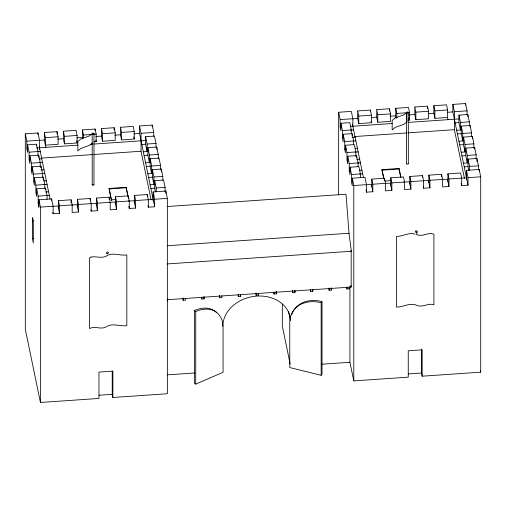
<?xml version="1.0" encoding="UTF-8"?>
<svg xmlns="http://www.w3.org/2000/svg" width="506" height="506" viewBox="0 0 506 506"><rect width="100%" height="100%" fill="white"/><g stroke="black" fill="none" stroke-linecap="round" stroke-linejoin="round"><path stroke-width="0.76" d="M32.409 220.92L32.745 217.612L33.307 224.044L33.326 242.994L32.409 238.56L32.409 220.92L33.902 220.818M185.538 298.262L185.449 300.14L183.153 300.298L183.235 298.42M204.133 296.984L204.051 298.856L201.749 299.014L201.831 297.142M222.014 295.751L221.925 297.629L219.629 297.787L219.712 295.909M240.622 294.473L240.54 296.345L238.237 296.503L238.326 294.631M258.503 293.24L258.414 295.112L256.118 295.27L256.2 293.398M276.421 291.526L276.295 293.885L273.993 294.043L274.075 292.164M294.979 290.729L294.89 292.601L292.594 292.759L292.677 290.887M312.853 289.495L312.771 291.374L310.469 291.532L310.551 289.653M331.468 288.218L331.386 290.09L329.083 290.248L329.166 288.376M349.342 286.984L349.26 288.863L346.958 289.021L347.046 287.142M167.657 299.495L167.575 301.367L167.429 299.103M416.64 234.822L417.077 231.723A0.892 0.81 8 0 0 415.875 230.806A0.892 0.81 8 0 0 415.628 232.191A0.892 0.81 8 0 0 417.077 231.723M321.146 302.721L322.025 301.538L322.025 374.136L321.146 375.319L289.755 367.552L289.755 322.841A34.155 25.629 36.6 0 1 321.146 302.721L321.146 375.319M92.547 133.527L89.398 135.905L80.764 138.998L77.835 141.459L77.835 150.94L80.764 148.479L89.398 145.393L92.547 143.008M195.721 384.124L223.07 372.315L223.07 327.603A34.155 22.327 -52.3 0 0 195.721 311.532L194.386 310.501L194.386 383.093L195.721 384.124L195.721 311.532M153.147 200.92L153.147 191.919L165.841 191.047L167.353 198.371L167.353 393.738L112.87 397.488L112.87 371.138L98.974 372.1L98.974 398.443L40.436 402.479L25.3 329.204L25.3 133.831L37.994 132.958L39.506 140.288L39.506 149.295M44.338 132.521L57.033 131.649L58.089 136.778L58.089 144.292L45.395 145.165L45.395 137.651L44.338 132.521L44.338 140.035L45.85 147.366M63.377 131.212L76.064 130.339L77.127 135.469L77.127 142.983L64.433 143.856L63.377 138.726L63.377 131.212L64.433 136.342L64.433 143.856M82.718 138.884L82.415 129.903L95.103 129.03L96.165 134.16L96.165 141.674L93.926 141.825M101.453 128.594L114.141 127.714L115.204 132.844L115.204 140.358L102.509 141.237L101.453 136.108L101.453 128.594L102.509 133.717L102.509 141.237M120.491 127.278L133.179 126.405L134.242 131.535L134.242 139.049L121.548 139.922L120.491 134.792L120.491 127.278L121.548 132.408L121.548 139.922M148.011 205.733L148.315 207.194L154.659 206.758L139.529 133.483L139.529 125.969L152.217 125.096L153.729 132.42L153.729 136.177M338.647 194.974L338.647 112.262L351.341 111.39L352.853 118.714L352.853 126.228M357.685 110.953L370.379 110.074L371.436 115.204L371.436 122.718L358.748 123.597L357.685 118.467L357.685 110.953L358.748 116.083L358.748 123.597M376.723 109.638L389.418 108.765L390.474 113.894L390.474 121.408L377.78 122.281L376.723 117.152L376.723 109.638L377.78 114.767L377.78 122.281M396.217 118.043L395.762 115.842L395.762 108.328L408.456 107.455L409.512 112.585L409.512 120.099L408.019 120.2M414.8 107.019L427.488 106.146L428.55 111.276L428.55 118.79L415.856 119.663L414.8 114.533L414.8 107.019L415.856 112.149L415.856 119.663M447.589 117.481L434.894 118.353L433.838 113.224L433.838 105.71L446.526 104.837L447.589 109.966L447.589 117.481L448.044 119.675M461.206 183.425L461.662 185.626L468.006 185.19L452.876 111.915L452.876 104.394L465.564 103.521L467.082 110.852L467.082 114.609M45.395 137.651L58.089 136.778M64.433 136.342L77.127 135.469M82.415 129.903L83.471 135.032L91.687 134.463M93.926 134.311L96.165 134.16M102.509 133.717L115.204 132.844M121.548 132.408L134.242 131.535M358.748 116.083L371.436 115.204M377.78 114.767L390.474 113.894M395.762 108.328L396.818 113.458L406.527 112.787M408.019 112.686L409.512 112.585M415.856 112.149L428.55 111.276M433.838 105.71L434.894 110.839L447.589 109.966M25.3 133.831L26.812 141.161L39.506 140.288M139.529 125.969L141.041 133.299L153.729 132.42M338.647 112.262L340.158 119.587L352.853 118.714M452.876 104.394L454.388 111.725L467.082 110.852M39.405 140.377L44.338 140.035M57.735 139.112L63.377 138.726M76.773 137.803L82.415 137.417M95.811 136.493L101.453 136.108M114.849 135.184L120.491 134.792M133.888 133.875L139.529 133.483M352.752 118.802L357.685 118.467M371.081 117.544L376.723 117.152M390.12 116.235L395.762 115.842M409.158 114.919L414.8 114.533M428.196 113.61L433.838 113.224M447.234 112.3L452.876 111.915M26.812 141.161L26.812 148.675L27.571 152.338L27.571 144.824L36.457 144.21L37.969 151.541L37.969 155.298M143.312 151.8L147.119 151.541L145.601 144.21L145.601 136.696L154.488 136.089L156 143.413L156 147.17M340.158 119.587L340.158 127.101L340.917 130.769L340.917 123.255L349.804 122.642L351.316 129.966L351.316 133.723M458.955 115.128L460.466 122.452L460.466 129.966L458.955 122.642L458.955 115.128L467.835 114.514L469.347 121.845L469.347 125.602M36.521 148.005L78.107 145.146M90.694 144.28L92.263 144.172M93.838 144.058L146.266 140.453M340.158 127.101L341.651 127M350.614 126.386L392.188 123.521M407.918 122.439L458.866 118.929M27.571 144.824L29.082 152.154L37.969 151.541M145.601 136.696L147.119 144.027L156 143.413M340.917 123.255L342.429 130.58L351.316 129.966M460.466 122.452L469.347 121.845M37.975 151.623L40.265 151.465M141.794 144.476L145.601 144.21M350.563 130.105L353.612 129.89M455.147 122.901L458.955 122.642M29.082 152.154L29.082 159.668L29.841 163.33L29.841 155.816L38.722 155.203L40.24 162.534L40.24 167.043M147.872 147.689L149.39 155.019L149.39 162.534L147.872 155.203L147.872 147.689L156.759 147.075L158.27 154.406L158.27 158.916M342.429 130.58L342.429 138.094L343.188 141.756L343.188 134.242L352.075 133.635L353.586 140.959L353.586 144.716M458.929 141.225L462.737 140.959L461.219 133.635L461.219 126.12L470.106 125.507L471.617 132.831L471.617 136.588M41.081 158.131L92.237 154.608M93.812 154.501L141.041 151.25L151.079 199.838M354.428 136.557L406.375 132.983M407.95 132.876L454.388 129.675L464.426 178.27M39.493 158.947L41.777 158.795M352.075 137.43L355.123 137.221M456.659 130.232L461.946 129.865M29.841 155.816L31.353 163.141L40.24 162.534M149.39 155.019L158.27 154.406M343.188 134.242L344.7 141.572L353.586 140.959M461.219 126.12L462.737 133.445L471.617 132.831M39.487 162.666L42.529 162.458M144.065 155.469L147.872 155.203M353.593 141.041L355.882 140.883M457.411 133.894L461.219 133.635M31.353 163.141L31.353 170.655L32.112 174.323L32.112 166.809L40.992 166.196L42.51 173.52L42.51 177.283M147.853 173.786L151.661 173.526L150.143 166.196L150.143 158.682L159.029 158.068L160.541 165.399L160.541 169.156M344.7 141.572L344.7 149.087L345.459 152.749L345.459 145.235L354.339 144.621L355.857 151.952L355.857 156.462M461.2 152.211L465.008 151.952L463.49 144.621L463.49 137.107L472.376 136.5L473.888 143.824L473.888 148.334M40.999 169.991L44.047 169.782M145.583 162.793L150.87 162.432M344.7 149.087L346.18 148.985M355.111 148.372L357.394 148.214M32.112 166.809L33.624 174.134L42.51 173.52M150.143 158.682L151.661 166.006L160.541 165.399M345.459 145.235L346.971 152.565L355.857 151.952M463.49 137.107L465.008 144.438L473.888 143.824M42.517 173.602L44.8 173.45M146.335 166.455L150.143 166.196M355.104 152.085L358.147 151.876M459.682 144.887L463.49 144.621M33.624 174.134L33.624 181.648L34.383 185.31L34.383 177.796L43.263 177.189L44.781 184.513L44.781 188.27M152.414 169.674L153.925 176.999L153.925 184.513L152.414 177.189L152.414 169.674L161.3 169.061L162.812 176.392L162.812 180.149M346.971 152.565L346.971 160.079L347.73 163.742L347.73 156.227L356.61 155.614L358.128 162.945L358.128 166.702M463.471 163.204L467.278 162.945L465.76 155.614L465.76 148.1L474.647 147.486L476.159 154.817L476.159 158.574M44.028 180.933L46.318 180.775M356.616 159.415L359.665 159.2M34.383 177.796L35.894 185.126L44.781 184.513M153.925 176.999L162.812 176.392M347.73 156.227L349.241 163.552L358.128 162.945M465.76 148.1L467.278 155.431L476.159 154.817M44.028 184.652L47.071 184.437M148.606 177.448L152.414 177.189M358.134 163.027L360.417 162.869M461.953 155.88L465.76 155.614M35.894 185.126L35.894 192.641L36.653 196.303L36.653 188.789L45.534 188.181L47.045 195.506L47.045 199.263M155.443 191.844L154.684 188.181L154.684 180.661L163.571 180.054L165.082 187.378L165.082 191.888M349.241 163.552L349.241 171.066L350 174.734L350 167.22L358.88 166.607L360.398 173.931L360.398 177.688M468.79 170.269L468.031 166.607L468.031 159.093L476.918 158.479L478.429 165.81L478.429 169.567M45.54 191.976L48.589 191.768M150.118 184.779L155.412 184.412M349.241 171.066L350.721 170.965M359.646 170.351L361.935 170.193M109.106 188.447L111.465 200.37L109.106 188.447L126.171 187.271L128.524 198.681M383.706 178.542L381.979 169.662L399.038 168.485L400.923 177.612M109.106 188.959L126.171 187.783L127.898 196.151M381.979 170.174L399.038 168.998L400.765 177.366M36.653 188.789L38.165 196.119L47.045 195.506M154.684 180.661L156.196 187.992L165.082 187.378M350 167.22L351.512 174.545L360.398 173.931M468.031 159.093L469.543 166.417L478.429 165.81M47.058 195.588L49.341 195.43M150.877 188.441L154.684 188.181M359.646 174.07L362.688 173.855M464.223 166.866L468.031 166.607M38.165 196.119L38.165 203.633L38.918 207.296L38.918 199.781L51.612 198.909L53.124 206.233L53.124 213.747L59.474 213.311L59.474 205.797L58.411 200.667L71.106 199.794L72.162 204.924L72.162 212.438L78.512 212.001L78.512 204.487L77.45 199.358L90.144 198.485L91.2 203.614L91.2 211.129L97.544 210.692L97.544 203.178L96.488 198.048L109.182 197.176L110.238 202.305L110.238 209.819L116.582 209.383L116.582 201.869L115.526 196.739L128.22 195.866L129.277 200.99L129.277 208.51L135.621 208.067L135.621 200.553L134.564 195.424L147.252 194.551L148.315 199.68L148.315 207.194M351.512 174.545L351.512 182.059L352.271 185.721L352.271 178.207L364.959 177.334L366.47 184.665L366.47 192.179L372.821 191.742L372.821 184.228L371.758 179.099L384.452 178.226L385.509 183.349L385.509 190.87L391.859 190.427L391.859 182.913L390.796 177.783L403.491 176.91L404.547 182.04L404.547 189.554L410.897 189.117L410.897 181.603L409.835 176.474L422.529 175.601L423.585 180.731L423.585 188.245L429.936 187.808L429.936 180.294L428.873 175.165L441.567 174.292L442.623 179.421L442.623 186.935L448.967 186.499L448.967 178.985L447.911 173.855L460.605 172.982L461.662 178.112L461.662 185.626M466.494 179.352L466.494 170.345L479.188 169.472L480.7 176.796L480.7 372.169L422.156 376.198L421.504 373.03L421.504 349.007M152.388 195.765L153.913 195.664M111.465 199.857L115.343 199.592M385.11 181.015L390.537 180.642M38.918 199.781L40.436 207.106L53.124 206.233M59.474 205.797L72.162 204.924M78.512 204.487L91.2 203.614M97.544 203.178L110.238 202.305M116.582 201.869L129.277 200.99M135.621 200.553L148.315 199.68M153.147 191.919L154.659 199.244L167.353 198.371M352.271 178.207L353.783 185.538L366.47 184.665M372.821 184.228L385.509 183.349M391.859 182.913L404.547 182.04M410.897 181.603L423.585 180.731M429.936 180.294L442.623 179.421M448.967 178.985L461.662 178.112M466.494 170.345L468.006 177.676L480.7 176.796M53.022 206.328L57.956 205.986L59.474 213.311M72.061 205.012L76.994 204.677L78.512 212.001M91.099 203.703L96.032 203.361L97.544 210.692M110.137 202.394L115.071 202.052L116.582 209.383M128.467 201.129L134.109 200.743L135.621 208.067M148.214 199.769L153.147 199.434M366.369 184.753L371.309 184.412L372.821 191.742M385.408 183.444L390.341 183.102L391.859 190.427M403.744 182.179L409.379 181.793L410.897 189.117M423.484 180.819L428.418 180.484L429.936 187.808M442.522 179.51L447.456 179.168L448.967 186.499M461.561 178.201L466.494 177.859M167.435 206.518L346.003 194.222L349.032 233.241L351.316 251.267L167.246 263.936M32.409 238.56L33.902 238.459M167.322 245.752L349.032 233.241M167.094 299.729L351.164 287.06L351.164 250.533L351.316 251.267M167.41 374.851L194.715 372.966M321.848 364.219L349.937 362.283L349.937 286.624M99.094 395.23L112.218 394.326L112.87 397.488M408.38 373.934L421.504 373.03M349.956 362.391L353.783 380.904L408.26 377.153L408.26 350.803L422.156 349.848L422.156 376.198M417.222 234.79C422.978 237.055 428.443 231.773 433.901 234.196L433.901 304.916C428.443 302.487 422.978 307.774 417.222 305.51C410.29 302.031 403.465 307.205 396.495 307.066L396.495 236.346C402.782 236.7 408.703 231.957 415.034 234.145M480.384 370.626L480.7 372.169M409.057 117.898L409.512 120.099M423.282 186.777L423.585 188.245M381.979 169.662L383.706 178.03M371.132 121.257L371.436 122.718M352.397 124.033L363.447 177.524M366.021 189.978L366.47 192.179M350.848 285.523L351.164 287.06M349.115 288.148L349.26 288.863M346.812 288.306L346.958 289.021M331.386 290.09L331.234 287.825M329.083 290.248L328.938 287.984M312.626 290.659L312.771 291.374M310.323 290.817L310.469 291.532M294.89 292.601L294.745 290.336M292.594 292.759L292.443 290.495M288.591 311.772L290.317 320.14M276.295 293.885L276.149 291.62M290.166 364.086L282.31 326.066L282.31 304.1M273.847 293.328L273.993 294.043M258.269 294.403L258.414 295.112M256.118 295.27L255.966 293.006M240.394 295.63L240.54 296.345M238.092 295.789L238.237 296.503M219.629 297.787L219.477 295.523M204.051 298.856L203.905 296.592M201.603 298.3L201.749 299.014M183.153 300.298L183.001 298.034M133.786 136.854L134.242 139.049M128.821 206.309L129.277 208.51M95.862 140.206L96.165 141.674M76.672 140.782L77.127 142.983M90.897 209.661L91.2 211.129M39.202 146.335L50.1 199.092M52.82 212.286L53.124 213.747M479.188 169.472L479.188 170.977M476.918 158.479L476.918 161.484M474.647 147.486L474.647 148.992M472.376 136.5L472.376 138.752M470.106 125.507L470.106 127.006M469.543 166.417L469.543 170.174M468.006 177.676L468.006 185.19M467.835 114.514L467.835 116.772M467.278 155.431L467.278 162.945M465.564 103.521L465.564 105.096M465.008 144.438L465.008 151.952M462.737 133.445L462.737 140.959M454.388 111.725L454.388 129.675M447.911 173.855L447.911 181.369M441.567 174.292L441.567 176.543M434.894 110.839L434.894 118.353M428.873 175.165L428.873 182.679M427.488 106.146L427.488 108.398M422.529 175.601L422.529 177.106M409.835 176.474L409.835 183.988M408.323 112.452L408.323 163.609M406.546 112.572L406.546 163.729M399.038 168.485L399.038 168.998M396.818 113.458L396.818 117.968M390.796 177.783L390.796 185.304M389.418 108.765L389.418 111.023M384.452 178.226L384.452 180.478M371.758 179.099L371.758 186.613M370.379 110.074L370.379 111.579M356.61 155.614L356.61 157.872M353.783 185.538L353.783 380.904M352.075 133.635L352.075 135.886M165.841 191.047L165.841 193.298M161.3 169.061L161.3 171.313M156.759 147.075L156.759 149.333M156.196 187.992L156.196 191.749M154.659 199.244L154.659 206.758M152.217 125.096L152.217 126.671M151.661 166.006L151.661 173.526M147.252 194.551L147.252 196.056M147.119 144.027L147.119 151.541M141.041 133.299L141.041 151.25M134.564 195.424L134.564 202.938M126.171 187.271L126.171 187.783M115.526 196.739L115.526 204.253M114.141 127.714L114.141 129.972M112.218 371.075L112.218 394.326M109.182 197.176L109.182 199.427M96.488 198.048L96.488 205.562M95.103 129.03L95.103 130.529M93.977 133.483L93.977 184.639M92.2 133.603L92.2 184.766M90.144 198.485L90.144 199.99M83.471 135.032L83.471 138.037M77.45 199.358L77.45 206.872M71.106 199.794L71.106 202.798M58.411 200.667L58.411 208.181M57.033 131.649L57.033 133.9M51.612 198.909L51.612 200.408M45.534 188.181L45.534 189.68M43.263 177.189L43.263 180.193M40.992 166.196L40.992 167.701M40.436 207.106L40.436 402.479M38.722 155.203L38.722 157.461M37.994 132.958L37.994 134.463M36.457 144.21L36.457 145.715M408.152 163.362A0.892 0.519 0 0 1 407.653 164.172A0.892 0.519 0 0 1 406.546 163.596M93.92 184.513A0.892 0.519 0 0 1 92.959 185.215A0.892 0.519 0 0 1 92.383 184.38M291.703 314.707A34.155 25.629 36.6 0 1 322.025 301.538M222.804 326.326A34.155 27.691 -11.7 0 1 255.84 296.174A34.155 27.691 -11.7 0 1 290.589 320.209M194.386 310.501A34.155 22.327 -52.3 0 1 216.619 312.544M395.11 117.968L392.182 120.428L392.182 129.909L395.11 127.449L403.744 124.356L406.894 121.971L406.894 112.49L403.744 114.875L395.11 117.968M91.048 257.048L89.6 257.902L89.6 328.622C94.552 325.447 100.745 329.969 106.051 326.933C112.383 322.474 119.954 326.832 126.829 325.63L126.829 254.91C119.954 256.112 112.383 251.754 106.051 256.213C101.181 258.686 95.919 255.979 91.048 257.048M406.881 112.914A0.892 0.519 0 0 0 408.323 112.585A0.892 0.519 0 0 0 407.102 112.028A0.892 0.519 0 0 0 406.881 112.914M92.535 133.951A0.892 0.519 0 0 0 93.977 133.616A0.892 0.519 0 0 0 92.756 133.065A0.892 0.519 0 0 0 92.535 133.951M106.899 253.443A0.892 0.81 8 0 0 108.341 252.981A0.892 0.81 8 0 0 107.139 252.064A0.892 0.81 8 0 0 106.899 253.443"/></g></svg>
